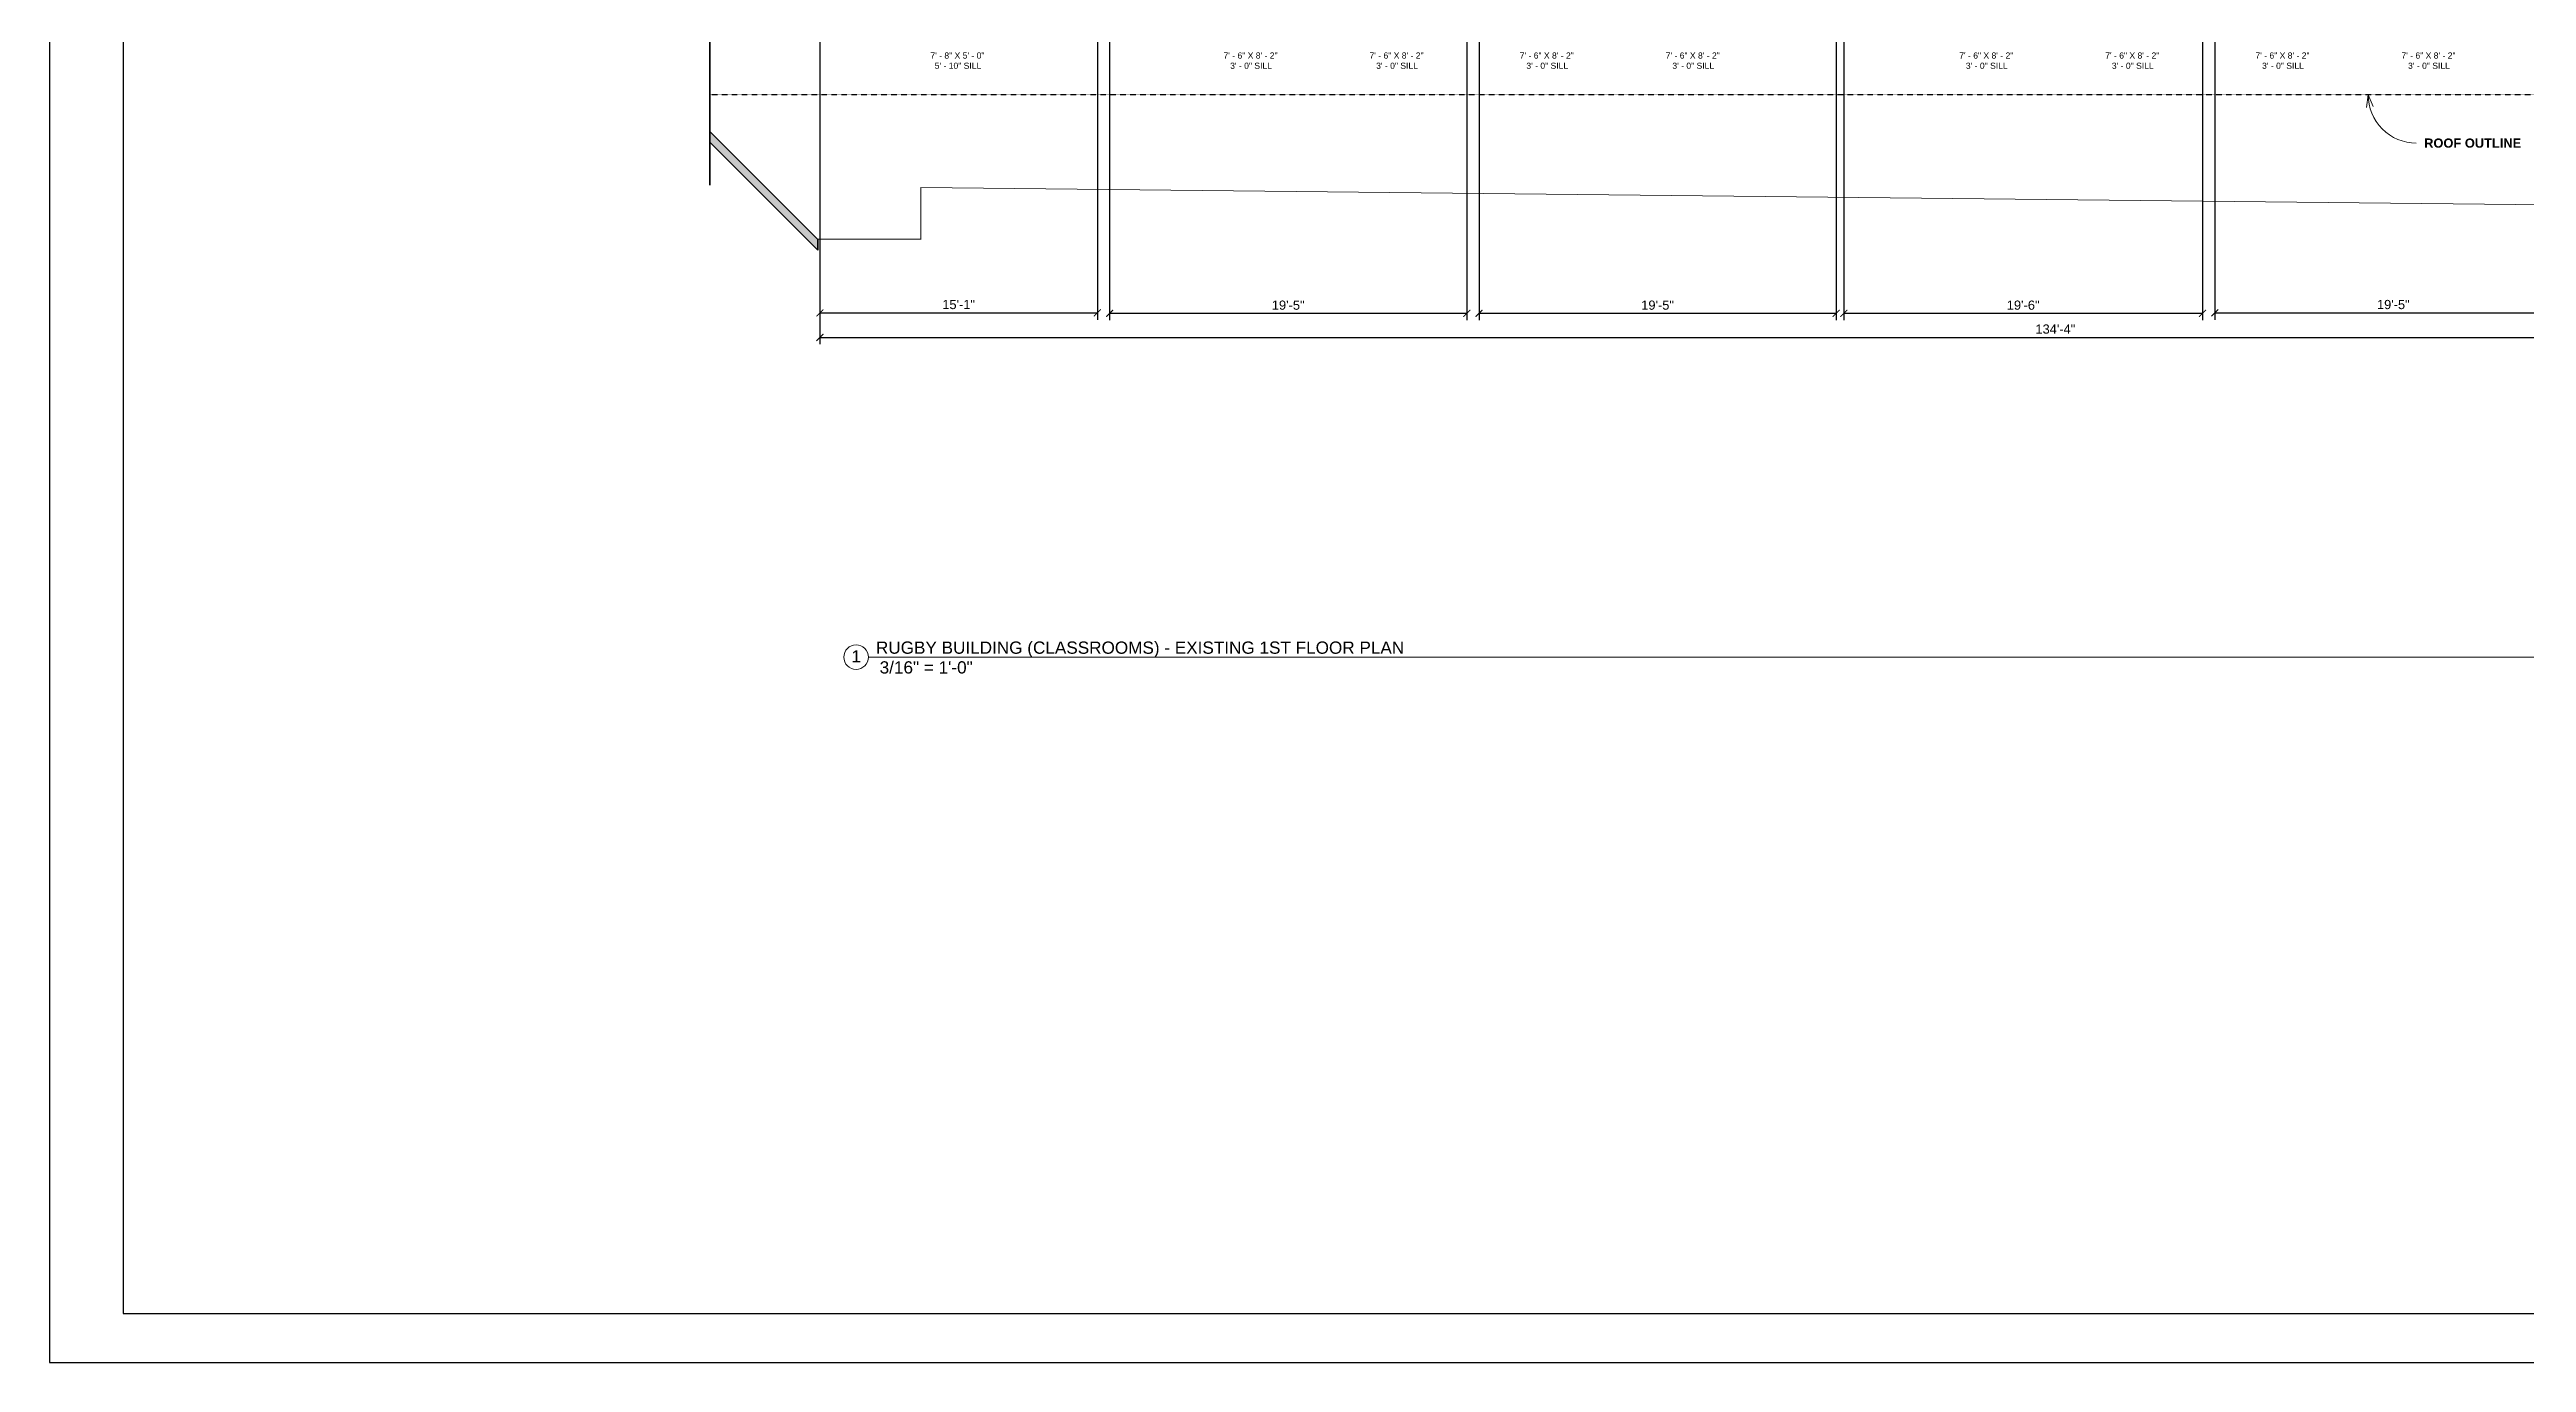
# Model space of a CAD drawing. Header units: inches. Extents: x -2078 to 106214, y -964 to 6385.
# Drawn here: x 28502 to 30118, y 2929 to 3785 of the extents above; entities that cross this region are included whole.
import ezdxf

# ---------------------------------------------------------------- set-up
doc = ezdxf.new("R2010")
doc.units = ezdxf.units.IN
doc.header["$MEASUREMENT"] = 0
doc.linetypes.add('HIDDEN2', pattern=[0.1875, 0.125, -0.0625])
for name, color, linetype, lineweight in [('A-ANNO', 2, 'Continuous', 5), ('A-ANNO-DIMS', 1, 'Continuous', 9), ('A-DETAIL-1', 4, 'Continuous', 40), ('A-DETAIL-3', 40, 'Continuous', 15), ('A-HIDDEN', 2, 'HIDDEN2', 18), ('A-WALL', 3, 'Continuous', 40)]:
    doc.layers.add(name, color=color, linetype=linetype, lineweight=lineweight)
doc.layers.add('A-TB', color=7, linetype='Continuous')
doc.styles.add('Arial_1', font='arial.ttf', dxfattribs={"height": 0.0625})
doc.styles.add('Arial_3', font='arial.ttf', dxfattribs={"height": 0.125})
doc.styles.add('Arial_B', font='arialbd.ttf', dxfattribs={"height": 4.5})
doc.styles.add('JC', font='arial.ttf', dxfattribs={"height": 0.125})
doc.dimstyles.new('JC-DIMS', dxfattribs={"dimtxt": 0.125, "dimasz": 0.09375, "dimexe": 0.09375, "dimexo": 0.09375, "dimgap": 0.046875, "dimtad": 1, "dimdec": 1, "dimzin": 0, "dimdsep": 46, "dimlunit": 4, "dimtxsty": 'JC', "dimblk": 'ARCHTICK', "dimcen": 0.09, "dimclrd": 1, "dimclre": 1, "dimclrt": 256, "dimadec": 0, "dimazin": 0, "dimtfac": 1, "dimtdec": 1, "dimtofl": 0, "dimtmove": 1, "dimatfit": 3, "dimfxl": 1, "dimtolj": 1, "dimtzin": 0, "dimarcsym": 0})

# ---------------------------------------------------------------- blocks, each defined once
blk = doc.blocks.new('_ArchTick')
at = {"color": 0, "linetype": 'ByBlock', "const_width": 0.15}
blk.add_lwpolyline([(-0.5, -0.5), (0.5, 0.5)], dxfattribs=at)
blk = doc.blocks.new('*D1589')
at = {"layer": 'A-ANNO-DIMS', "color": 1, "lineweight": -2, "transparency": 16777216}
for p, q in [((29914.5, 3793.3), (29914.5, 3609.1)), ((30147.5, 3793.3), (30147.5, 3609.1)), ((29914.5, 3613.6), (30147.5, 3613.6))]:
    blk.add_line(p, q, dxfattribs=at)
at = {"layer": 'Defpoints', "color": 0, "transparency": 16777216}
for p in [(29914.5, 3797.8), (30147.5, 3797.8), (30147.5, 3613.6)]:
    blk.add_point(p, dxfattribs=at)
at = {"layer": 'A-ANNO-DIMS', "color": 1, "lineweight": -2, "transparency": 16777216, "xscale": 4.5, "yscale": 4.5, "zscale": 4.5, "rotation": 180}
blk.add_blockref('_ArchTick', (29914.5, 3613.6), dxfattribs=at)
at = {"layer": 'A-ANNO-DIMS', "color": 1, "lineweight": -2, "transparency": 16777216, "xscale": 4.5, "yscale": 4.5, "zscale": 4.5}
blk.add_blockref('_ArchTick', (30147.5, 3613.6), dxfattribs=at)
at = {"layer": 'A-ANNO-DIMS', "color": 2, "transparency": 16777216, "insert": (30031, 3619), "char_height": 6, "width": 0.487, "attachment_point": 5, "style": 'JC'}
blk.add_mtext('\\A1;19\'-5"', dxfattribs=at)
blk = doc.blocks.new('*D1591')
at = {"layer": 'A-ANNO-DIMS', "color": 1, "lineweight": -2, "transparency": 16777216}
for p, q in [((29672.5, 3793.3), (29672.5, 3608.8)), ((29906.5, 3793.3), (29906.5, 3608.8)), ((29672.5, 3613.3), (29906.5, 3613.3))]:
    blk.add_line(p, q, dxfattribs=at)
at = {"layer": 'Defpoints', "color": 0, "transparency": 16777216}
for p in [(29672.5, 3797.8), (29906.5, 3797.8), (29906.5, 3613.3)]:
    blk.add_point(p, dxfattribs=at)
at = {"layer": 'A-ANNO-DIMS', "color": 1, "lineweight": -2, "transparency": 16777216, "xscale": 4.5, "yscale": 4.5, "zscale": 4.5, "rotation": 180}
blk.add_blockref('_ArchTick', (29672.5, 3613.3), dxfattribs=at)
at = {"layer": 'A-ANNO-DIMS', "color": 1, "lineweight": -2, "transparency": 16777216, "xscale": 4.5, "yscale": 4.5, "zscale": 4.5}
blk.add_blockref('_ArchTick', (29906.5, 3613.3), dxfattribs=at)
at = {"layer": 'A-ANNO-DIMS', "color": 2, "transparency": 16777216, "insert": (29789.5, 3618.6), "char_height": 6, "width": 0.487, "attachment_point": 5, "style": 'JC'}
blk.add_mtext('\\A1;19\'-6"', dxfattribs=at)
blk = doc.blocks.new('*D1593')
at = {"layer": 'A-ANNO-DIMS', "color": 1, "lineweight": -2, "transparency": 16777216}
for p, q in [((29434.5, 3793.3), (29434.5, 3608.8)), ((29667.5, 3793.3), (29667.5, 3608.8)), ((29434.5, 3613.3), (29667.5, 3613.3))]:
    blk.add_line(p, q, dxfattribs=at)
at = {"layer": 'Defpoints', "color": 0, "transparency": 16777216}
for p in [(29434.5, 3797.8), (29667.5, 3797.8), (29667.5, 3613.3)]:
    blk.add_point(p, dxfattribs=at)
at = {"layer": 'A-ANNO-DIMS', "color": 1, "lineweight": -2, "transparency": 16777216, "xscale": 4.5, "yscale": 4.5, "zscale": 4.5, "rotation": 180}
blk.add_blockref('_ArchTick', (29434.5, 3613.3), dxfattribs=at)
at = {"layer": 'A-ANNO-DIMS', "color": 1, "lineweight": -2, "transparency": 16777216, "xscale": 4.5, "yscale": 4.5, "zscale": 4.5}
blk.add_blockref('_ArchTick', (29667.5, 3613.3), dxfattribs=at)
at = {"layer": 'A-ANNO-DIMS', "color": 2, "transparency": 16777216, "insert": (29551, 3618.6), "char_height": 6, "width": 0.487, "attachment_point": 5, "style": 'JC'}
blk.add_mtext('\\A1;19\'-5"', dxfattribs=at)
blk = doc.blocks.new('*D1595')
at = {"layer": 'A-ANNO-DIMS', "color": 1, "lineweight": -2, "transparency": 16777216}
for p, q in [((29193.5, 3793.3), (29193.5, 3608.8)), ((29426.5, 3793.3), (29426.5, 3608.8)), ((29193.5, 3613.3), (29426.5, 3613.3))]:
    blk.add_line(p, q, dxfattribs=at)
at = {"layer": 'Defpoints', "color": 0, "transparency": 16777216}
for p in [(29193.5, 3797.8), (29426.5, 3797.8), (29426.5, 3613.3)]:
    blk.add_point(p, dxfattribs=at)
at = {"layer": 'A-ANNO-DIMS', "color": 1, "lineweight": -2, "transparency": 16777216, "xscale": 4.5, "yscale": 4.5, "zscale": 4.5, "rotation": 180}
blk.add_blockref('_ArchTick', (29193.5, 3613.3), dxfattribs=at)
at = {"layer": 'A-ANNO-DIMS', "color": 1, "lineweight": -2, "transparency": 16777216, "xscale": 4.5, "yscale": 4.5, "zscale": 4.5}
blk.add_blockref('_ArchTick', (29426.5, 3613.3), dxfattribs=at)
at = {"layer": 'A-ANNO-DIMS', "color": 2, "transparency": 16777216, "insert": (29310, 3618.6), "char_height": 6, "width": 0.487, "attachment_point": 5, "style": 'JC'}
blk.add_mtext('\\A1;19\'-5"', dxfattribs=at)
blk = doc.blocks.new('*D1603')
at = {"layer": 'A-ANNO-DIMS', "color": 1, "lineweight": -2, "transparency": 16777216}
for p, q in [((29004.5, 3793.3), (29004.5, 3609.1)), ((29185.5, 3793.3), (29185.5, 3609.1)), ((29004.5, 3613.6), (29185.5, 3613.6))]:
    blk.add_line(p, q, dxfattribs=at)
at = {"layer": 'Defpoints', "color": 0, "transparency": 16777216}
for p in [(29004.5, 3797.8), (29185.5, 3797.8), (29185.5, 3613.6)]:
    blk.add_point(p, dxfattribs=at)
at = {"layer": 'A-ANNO-DIMS', "color": 1, "lineweight": -2, "transparency": 16777216, "xscale": 4.5, "yscale": 4.5, "zscale": 4.5, "rotation": 180}
blk.add_blockref('_ArchTick', (29004.5, 3613.6), dxfattribs=at)
at = {"layer": 'A-ANNO-DIMS', "color": 1, "lineweight": -2, "transparency": 16777216, "xscale": 4.5, "yscale": 4.5, "zscale": 4.5}
blk.add_blockref('_ArchTick', (29185.5, 3613.6), dxfattribs=at)
at = {"layer": 'A-ANNO-DIMS', "color": 2, "transparency": 16777216, "insert": (29095, 3619), "char_height": 6, "width": 0.487, "attachment_point": 5, "style": 'JC'}
blk.add_mtext('\\A1;15\'-1"', dxfattribs=at)
blk = doc.blocks.new('*D1605')
at = {"layer": 'A-ANNO-DIMS', "color": 1, "lineweight": -2, "transparency": 16777216}
for p, q in [((29004.5, 3793.3), (29004.5, 3593.1)), ((30616.5, 3793.3), (30616.5, 3593.1)), ((29004.5, 3597.6), (30616.5, 3597.6))]:
    blk.add_line(p, q, dxfattribs=at)
at = {"layer": 'Defpoints', "color": 0, "transparency": 16777216}
for p in [(29004.5, 3797.8), (30616.5, 3797.8), (30616.5, 3597.6)]:
    blk.add_point(p, dxfattribs=at)
at = {"layer": 'A-ANNO-DIMS', "color": 1, "lineweight": -2, "transparency": 16777216, "xscale": 4.5, "yscale": 4.5, "zscale": 4.5, "rotation": 180}
blk.add_blockref('_ArchTick', (29004.5, 3597.6), dxfattribs=at)
at = {"layer": 'A-ANNO-DIMS', "color": 1, "lineweight": -2, "transparency": 16777216, "xscale": 4.5, "yscale": 4.5, "zscale": 4.5}
blk.add_blockref('_ArchTick', (30616.5, 3597.6), dxfattribs=at)
at = {"layer": 'A-ANNO-DIMS', "color": 2, "transparency": 16777216, "insert": (29810.5, 3603), "char_height": 6, "width": 0.574, "attachment_point": 5, "style": 'JC'}
blk.add_mtext('\\A1;134\'-4"', dxfattribs=at)
blk = doc.blocks.new('JC_TB_48x36 - JC_TB_4836-1441736-Floor Plans')
at = {"layer": 'A-TB'}
for p, q in [((-0.003, 24.012), (-0.003, -11.988)), ((0.747, 23.512), (0.747, -11.488)), ((0.747, -11.488), (47.497, -11.488)), ((-0.003, -11.988), (47.997, -11.988))]:
    blk.add_line(p, q, dxfattribs=at)
blk = doc.blocks.new('Viewport - View Title-2281-Floor Plans')
at = {"layer": 'A-ANNO'}
for start, end in [(0, 180), (180, 360)]:
    blk.add_arc((-0.125, 0), 0.125, start, end, dxfattribs=at)

msp = doc.modelspace()

# ---------------------------------------------------------------- hatches: boundary and pattern name
at = {"layer": 'A-WALL'}
msp.add_hatch(color=7, dxfattribs=at).paths.add_polyline_path([(29003.154, 3654.503), (29003.154, 3661.574), (28932.72, 3732.007), (28932.72, 3724.936)])

# ---------------------------------------------------------------- linework, layer by layer
at = {"layer": 'A-ANNO'}
for q in [(30013.508, 3747.71), (30017.763, 3748.232)]:
    msp.add_line((30014.661, 3755.912), q, dxfattribs=at)
msp.add_arc((30045.993, 3755.724), 31.332, 179.657367, 270, dxfattribs=at)
at = {"layer": 'A-DETAIL-3', "lineweight": 9}
for p, q in [((30625.82, 3678.729), (29070.241, 3695.419)), ((29070.241, 3695.419), (29070.241, 3661.419)), ((29003.154, 3661.702), (29070.154, 3661.702))]:
    msp.add_line(p, q, dxfattribs=at)
at = {"layer": 'A-WALL', "lineweight": 60}
for p, q in [((29003.154, 3661.574), (28932.72, 3732.007)), ((28932.72, 3732.007), (28932.72, 3724.936)), ((28932.72, 3724.936), (29003.154, 3654.503)), ((29003.154, 3654.503), (29003.154, 3661.574))]:
    msp.add_line(p, q, dxfattribs=at)

# ---------------------------------------------------------------- texts
at = {"layer": 'A-ANNO', "attachment_point": 1}
for s, insert, char_height, width, style in [('7\' - 8" X 5\' - 0"', (29076.539, 3783.527), 4, 44.642, 'Arial_1'), ('7\' - 6" X 8\' - 2"', (29267.789, 3783.527), 4, 44.642, 'Arial_1'), ('7\' - 6" X 8\' - 2"', (29363.039, 3783.527), 4, 44.642, 'Arial_1'), ('7\' - 6" X 8\' - 2"', (29461.039, 3783.527), 4, 44.642, 'Arial_1'), ('7\' - 6" X 8\' - 2"', (29556.289, 3783.527), 4, 44.642, 'Arial_1'), ('7\' - 6" X 8\' - 2"', (29747.789, 3783.527), 4, 44.642, 'Arial_1'), ('7\' - 6" X 8\' - 2"', (29843.039, 3783.527), 4, 44.642, 'Arial_1'), ('7\' - 6" X 8\' - 2"', (29941.039, 3783.527), 4, 44.642, 'Arial_1'), ('7\' - 6" X 8\' - 2"', (30036.289, 3783.527), 4, 44.642, 'Arial_1'), ('5\' - 10" SILL', (29079.372, 3776.861), 4, 37.976, 'Arial_1'), ('3\' - 0" SILL', (29272.122, 3776.861), 4, 34.138, 'Arial_1'), ('3\' - 0" SILL', (29367.372, 3776.861), 4, 34.138, 'Arial_1'), ('3\' - 0" SILL', (29465.372, 3776.861), 4, 34.138, 'Arial_1'), ('3\' - 0" SILL', (29560.622, 3776.861), 4, 34.138, 'Arial_1'), ('3\' - 0" SILL', (29752.122, 3776.861), 4, 34.138, 'Arial_1'), ('3\' - 0" SILL', (29847.372, 3776.861), 4, 34.138, 'Arial_1'), ('3\' - 0" SILL', (29945.372, 3776.861), 4, 34.138, 'Arial_1'), ('3\' - 0" SILL', (30040.622, 3776.861), 4, 34.138, 'Arial_1'), ('ROOF OUTLINE', (30051.113, 3727.392), 6, 77.972, 'Arial_B'), ('RUGBY BUILDING (CLASSROOMS) - EXISTING 1ST FLOOR PLAN', (29041.05, 3399.138), 8, 557.36813, 'Arial_3'), ('1', (29025.097, 3393.47), 8, 7.474, 'Arial_3'), (' 3/16" = 1\'-0"', (29040.359, 3386.242), 8, 77.366, 'Arial_3')]:
    msp.add_mtext(s, dxfattribs=dict(at, insert=insert, char_height=char_height, width=width, style=style))

# ---------------------------------------------------------------- dimensions: what is measured, and where the dimension line sits
at = {"layer": 'A-ANNO-DIMS'}
for base, p1, p2, picture, middle in [((29185.482, 3613.641), (29004.482, 3797.784), (29185.482, 3797.784), '*D1603', (29094.982, 3618.954)), ((30616.482, 3597.641), (29004.482, 3797.784), (30616.482, 3797.784), '*D1605', (29810.482, 3602.956)), ((29426.482, 3613.291), (29193.482, 3797.784), (29426.482, 3797.784), '*D1595', (29309.982, 3618.604)), ((29667.482, 3613.291), (29434.482, 3797.784), (29667.482, 3797.784), '*D1593', (29550.982, 3618.604)), ((29906.482, 3613.291), (29672.482, 3797.784), (29906.482, 3797.784), '*D1591', (29789.482, 3618.604)), ((30147.482, 3613.641), (29914.482, 3797.784), (30147.482, 3797.784), '*D1589', (30030.982, 3618.954))]:
    dim = msp.add_linear_dim(base=base, p1=p1, p2=p2, dimstyle='JC-DIMS', override={"dimclrt": 2}, dxfattribs=at)
    dim.commit()
    dim.dimension.update_dxf_attribs({"geometry": picture, "text_midpoint": middle})

# ---------------------------------------------------------------- next in the draw order: block references
at = {"layer": 'A-TB', "xscale": 64, "yscale": 64, "zscale": 64}
msp.add_blockref('JC_TB_48x36 - JC_TB_4836-1441736-Floor Plans', (28502.08, 3695.863), dxfattribs=at)

# ---------------------------------------------------------------- next in the draw order: linework, layer by layer
at = {"layer": 'A-ANNO'}
msp.add_line((29036.101, 3388.932), (30545.872, 3388.932), dxfattribs=at)
at = {"layer": 'A-DETAIL-1', "lineweight": 60}
msp.add_lwpolyline([(28932.72, 3696.894), (28932.72, 4077.194), (28886.154, 4094.143), (28979.287, 4117.426), (28932.72, 4134.375), (28932.72, 4506.375)], dxfattribs=at)
at = {"layer": 'A-HIDDEN', "lineweight": 30}
msp.add_lwpolyline([(28932.72, 4447.784), (30658.482, 4447.784), (30658.482, 3755.784), (28932.72, 3755.784)], dxfattribs=at)

# ---------------------------------------------------------------- next in the draw order: block references
at = {"layer": 'A-ANNO', "xscale": 64, "yscale": 64, "zscale": 64}
msp.add_blockref('Viewport - View Title-2281-Floor Plans', (29036.101, 3388.932), dxfattribs=at)

doc.saveas('drawing.dxf')
